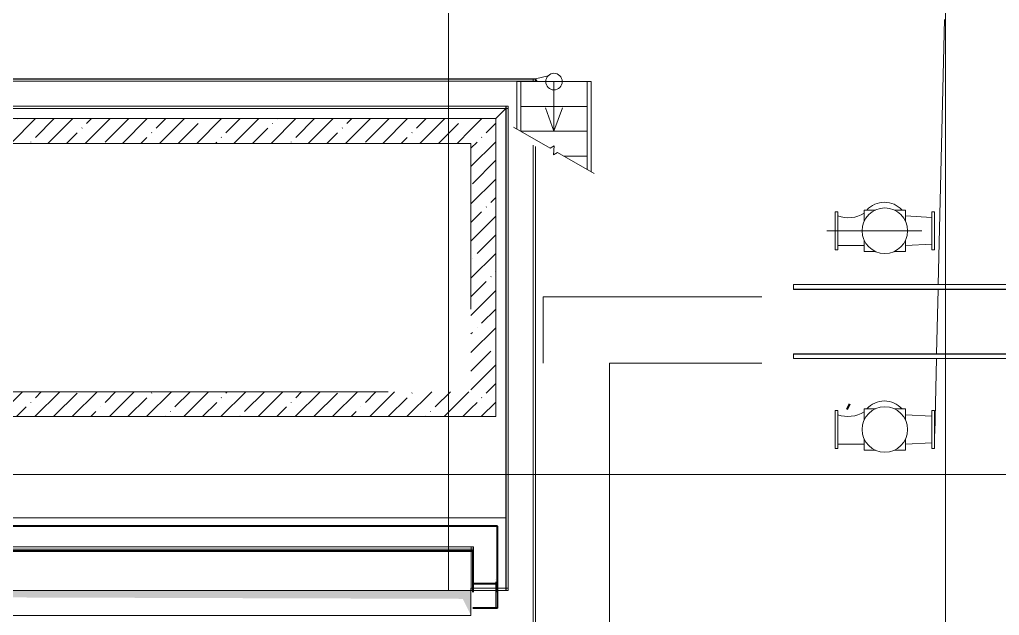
# Model space of a CAD drawing. Header units: millimetres. Extents: x 3292171 to 3365605, y -644412 to -600630.
# Drawn here: x 3328105 to 3339934, y -616373 to -609178 of the extents above; entities that cross this region are included whole.
import ezdxf

# ---------------------------------------------------------------- set-up
doc = ezdxf.new("R2010")
doc.units = ezdxf.units.MM
doc.header["$LTSCALE"] = 0.5
doc.linetypes.add('ADSK_Линия сетки', pattern=[25, 20, -2.5, 0, -2.5])
doc.layers.add('A-DOOR', color=7, linetype='Continuous', lineweight=18, true_color=0x7f7f7f)
for name, color, linetype, lineweight in [('Каркас несущий', 7, 'Continuous', 18), ('Перекрытия', 7, 'Continuous', 18), ('Скрытые грани', 7, 'Continuous', 18), ('Стены', 250, 'Continuous', 35), ('Стены несущие', 7, 'Continuous', 40), ('Элементы узлов', 7, 'Continuous', 18)]:
    doc.layers.add(name, color=color, linetype=linetype, lineweight=lineweight)
pattern_1 = [(45, (3327284.68, -617673.4), (-224.506, 224.506), []), (45, (3327509.2, -617673.4), (-224.506, 224.506), [396.875, -79.375, 3.353, -76.022])]

# ---------------------------------------------------------------- blocks, each defined once
blk = doc.blocks.new('ADSK_ЭлементПлощадки_Швеллер_ПолкаПараллельная_ГОСТ 8240-97 - 14П-865967-004_АР_РД_План_0_000')
at = {"layer": 'Каркас несущий'}
for p, q in [((9170.25, 18.2), (-9170.25, 18.2)), ((9170.25, 18.2), (9170.25, -39.8)), ((6525.25, -39.8), (9170.25, -39.8))]:
    blk.add_line(p, q, dxfattribs=at)
at = {"layer": 'Скрытые грани'}
blk.add_line((-9170.25, 13.3), (9170.25, 13.3), dxfattribs=at)
blk = doc.blocks.new('ADSK_ЭлементПлощадки_Швеллер_ПолкаПараллельная_ГОСТ 8240-97 - 14П-866007-004_АР_РД_План_0_000')
at = {"layer": 'Каркас несущий'}
for p, q in [((9170.25, 39.8), (3750.25, 39.8)), ((9170.25, 39.8), (9170.25, -18.2)), ((-9170.25, -18.2), (9170.25, -18.2))]:
    blk.add_line(p, q, dxfattribs=at)
at = {"layer": 'Скрытые грани'}
blk.add_line((-9170.25, -13.3), (9170.25, -13.3), dxfattribs=at)
blk = doc.blocks.new('ADSK_Балка_Уголок_ГОСТ 8509-93 - L 30x3-1753175-004_АР_РД_План_0_000')
at = {"layer": 'Каркас несущий'}
for p, q in [((-6630, 5.5), (6630, 5.5)), ((-6623, -21.5), (6623, -21.5))]:
    blk.add_line(p, q, dxfattribs=at)
at = {"layer": 'Скрытые грани'}
blk.add_line((-6630, 5.5), (6630, 5.5), dxfattribs=at)
blk = doc.blocks.new('ADSK_Балка_Уголок_ГОСТ 8509-93 - L 30x3-1753487-004_АР_РД_План_0_000')
at = {"layer": 'Каркас несущий'}
for p, q in [((7178, 21), (-4064, 21)), ((7973, 21), (7947, 21)), ((7163, -6), (-4064, -6)), ((7980, -6), (7947, -6))]:
    blk.add_line(p, q, dxfattribs=at)
at = {"layer": 'Скрытые грани'}
for p, q in [((-4064, -6), (7163, -6)), ((7947, -6), (7980, -6))]:
    blk.add_line(p, q, dxfattribs=at)
blk = doc.blocks.new('ADSK_Балка_Уголок_ГОСТ 8509-93 - L 30x3-1753556-004_АР_РД_План_0_000')
at = {"layer": 'Каркас несущий'}
for p, q in [((-2925, 6.8), (-2925, 8.5)), ((-2925, 8.5), (2925, 8.5)), ((-2925, 5.5), (-2925, 6.8)), ((-2925, 5.5), (2925, 5.5)), ((-2925, 1.5), (-2925, 5.5)), ((-2925, -20.2), (-2925, 1.5)), ((2925, 8.5), (2925, 6.8)), ((2925, 6.8), (2925, 5.5)), ((2925, 5.5), (2925, 1.5)), ((2925, 1.5), (2925, -20.2)), ((-2925, -21.5), (-2925, -20.2)), ((-2925, -21.5), (-2902, -21.5)), ((-2895, -21.5), (2895, -21.5)), ((2902, -21.5), (2925, -21.5)), ((2925, -20.2), (2925, -21.5))]:
    blk.add_line(p, q, dxfattribs=at)
at = {"layer": 'Скрытые грани'}
blk.add_line((-2925, 5.5), (2925, 5.5), dxfattribs=at)
blk = doc.blocks.new('ADSK_Балка_Уголок_ГОСТ 8509-93 - L 30x3-1753355-004_АР_РД_План_0_000')
at = {"layer": 'Каркас несущий'}
for p, q in [((6270, 21.5), (-6270, 21.5)), ((6300, 21.5), (6277, 21.5)), ((6300, 21.5), (6300, 20.2)), ((6300, 20.2), (6300, -1.5)), ((6300, -5.5), (-6300, -5.5)), ((6300, -8.5), (-6300, -8.5)), ((6300, -1.5), (6300, -5.5)), ((6300, -5.5), (6300, -6.8)), ((6300, -6.8), (6300, -8.5))]:
    blk.add_line(p, q, dxfattribs=at)
at = {"layer": 'Скрытые грани'}
blk.add_line((-6300, -5.5), (6300, -5.5), dxfattribs=at)
blk = doc.blocks.new('ADSK_Балка_Уголок_ГОСТ 8509-93 - L 30x3-1754498-004_АР_РД_План_0_000')
at = {"layer": 'Каркас несущий'}
for p, q in [((-6090, 8), (6090, 8)), ((-6090, 6), (6090, 6)), ((6090, 8), (6090, 7)), ((6090, 7), (6090, 6)), ((-6060, -21), (6083, -21))]:
    blk.add_line(p, q, dxfattribs=at)
at = {"layer": 'Скрытые грани'}
blk.add_line((-6090, 6), (6090, 6), dxfattribs=at)
blk = doc.blocks.new('ADSK_Балка_Уголок_ГОСТ 8509-93 - L 30x3-1754497-004_АР_РД_План_0_000')
at = {"layer": 'Каркас несущий'}
for p, q in [((-225, 6.8), (-225, 8.5)), ((-225, 8.5), (225, 8.5)), ((-225, 5.5), (-225, 6.8)), ((-225, 5.5), (225, 5.5)), ((-225, 1.5), (-225, 5.5)), ((-225, -20.2), (-225, 1.5)), ((225, 8.5), (225, 6.8)), ((225, 6.8), (225, 5.5)), ((225, 5.5), (225, 1.5)), ((225, 1.5), (225, -20.2)), ((-225, -21.5), (-225, -20.2)), ((-225, -21.5), (-202, -21.5)), ((-195, -21.5), (195, -21.5)), ((202, -21.5), (225, -21.5)), ((225, -20.2), (225, -21.5))]:
    blk.add_line(p, q, dxfattribs=at)
at = {"layer": 'Скрытые грани'}
blk.add_line((-225, 5.5), (225, 5.5), dxfattribs=at)
blk = doc.blocks.new('ADSK_Балка_Уголок_ГОСТ 8509-93 - L 30x3-1754499-004_АР_РД_План_0_000')
at = {"layer": 'Каркас несущий'}
for p, q in [((-265, 20), (-265, 21)), ((-242, 21), (-265, 21)), ((-265, -2), (-265, 20)), ((258, 21), (-235, 21)), ((-265, -6), (-265, -2)), ((265, -6), (-265, -6)), ((-265, -7), (-265, -6)), ((-265, -8), (-265, -7)), ((265, -8), (-265, -8)), ((265, -6), (265, -7)), ((265, -7), (265, -8))]:
    blk.add_line(p, q, dxfattribs=at)
at = {"layer": 'Скрытые грани'}
blk.add_line((-265, -6), (265, -6), dxfattribs=at)
blk = doc.blocks.new('ADSK_Стрелка - По умолчанию-1686959-004_АР_РД_План_0_000')
at = {"layer": 'Элементы узлов', "lineweight": 18}
blk.add_line((0, 0), (600, 0), dxfattribs=at)
blk = doc.blocks.new('Линия разрыва - По умолчанию-1688974-004_АР_РД_План_0_000')
at = {"layer": 'Элементы узлов', "lineweight": 18}
for p, q in [((-50, 0), (-561, 0)), ((-25, 50), (-50, 0)), ((25, -50), (-25, 50)), ((50, 0), (25, -50)), ((561, 0), (50, 0))]:
    blk.add_line(p, q, dxfattribs=at)
blk = doc.blocks.new('Обозначение проема для шахты - Обозначение проема для шахты-1760118-004_АР_РД_План_0_000')
at = {"layer": 'Элементы узлов', "lineweight": 18}
blk.add_hatch(color=256, dxfattribs=at).paths.add_polyline_path([(16250, -150), (16250, 150), (-16250, 150), (16150, 50), (16197, -44)], flags=0)
for p, q in [((-16250, 150), (16250, 150)), ((16250, 150), (16250, -150)), ((-16250, -150), (16250, -150)), ((16250, -150), (-16250, -150))]:
    blk.add_line(p, q, dxfattribs=at)

msp = doc.modelspace()

# ---------------------------------------------------------------- hatches: boundary and pattern name
at = {"layer": 'A-DOOR', "lineweight": 9, "true_color": 0x636466}
h = msp.add_hatch(dxfattribs=at)
h.set_pattern_fill('FP_87', color=251, style=0, pattern_type=2)
h.set_pattern_definition(pattern_1)
h.paths.add_polyline_path([(3333554.6806, -610673.3913), (3333554.6806, -610373.3913), (3321854.6806, -610373.3913), (3321854.6806, -610673.3913), (3332783.3318, -610673.3913)], flags=0)
h = msp.add_hatch(dxfattribs=at)
h.set_pattern_fill('FP_87', color=251, style=0, pattern_type=2)
h.set_pattern_definition(pattern_1)
h.paths.add_polyline_path([(3333854.6806, -613973.3913), (3333854.6806, -610373.3913), (3333554.6806, -610373.3913), (3333554.6806, -613973.3913)], flags=0)
h = msp.add_hatch(dxfattribs=at)
h.set_pattern_fill('FP_87', color=251, style=0, pattern_type=2)
h.set_pattern_definition(pattern_1)
h.paths.add_polyline_path([(3333554.6806, -613973.3913), (3333554.6806, -613673.3913), (3321554.6806, -613673.3913), (3321554.6806, -613973.3913), (3332783.3318, -613973.3913)], flags=0)

# ---------------------------------------------------------------- linework, layer by layer
at = {"layer": 'A-DOOR', "color": 251, "linetype": 'ADSK_Линия сетки', "true_color": 0x636466}
for p, q in [((3333284.6806, -616073.3913), (3333284.6806, -601555.4033)), ((3333284.6806, -616073.3913), (3333284.6806, -601555.4033)), ((3339284.6806, -629891.298), (3339284.6806, -601555.4033)), ((3339284.6806, -629891.298), (3339284.6806, -601555.4033)), ((3292970.5006, -614673.3913), (3363853.491, -614673.3913))]:
    msp.add_line(p, q, dxfattribs=at)
at = {"layer": 'A-DOOR', "color": 251, "true_color": 0x636466}
for p, q in [((3339196.4544, -612378.8913), (3339272.6568, -609178.3913)), ((3339284.6806, -609178.3913), (3339284.6806, -612378.8913)), ((3334334.6806, -609893.3913), (3321074.6806, -609893.3913)), ((3334486.2293, -609856.0399), (3334334.6806, -609893.3913)), ((3334334.6806, -609893.3913), (3334355.4863, -609926.7505)), ((3334334.6806, -609893.3913), (3334335.7926, -609926.7505)), ((3334334.6806, -609926.7505), (3334334.6806, -609893.3913)), ((3321434.6806, -610253.3913), (3333974.6806, -610253.3913)), ((3333854.6806, -610373.3913), (3333974.6806, -610253.3913)), ((3333974.6806, -610253.3913), (3333974.6806, -616043.3913)), ((3333854.6806, -610373.3913), (3321554.6806, -610373.3913)), ((3333854.6806, -613973.3913), (3333854.6806, -610373.3913)), ((3327854.6806, -610673.3913), (3333554.6806, -610673.3913)), ((3333554.6806, -610673.3913), (3333554.6806, -612673.3913)), ((3334334.6806, -621936.8913), (3334334.6806, -610712.5728)), ((3338998.3374, -611728.2545), (3337850.7889, -611728.2545)), ((3339176.5497, -613214.8913), (3339195.0735, -612436.8913)), ((3339284.6806, -612436.8913), (3339284.6806, -613214.8913)), ((3339153.6578, -614176.3504), (3339175.1687, -613272.8913)), ((3339284.6806, -613272.8913), (3339284.6806, -614248.3913)), ((3332554.6808, -613673.3913), (3327854.6806, -613673.3913)), ((3321554.6806, -613973.3913), (3333854.6806, -613973.3913)), ((3333584.6806, -615543.3913), (3321434.6806, -615543.3913)), ((3333584.6806, -616043.3913), (3333584.6806, -615543.3913)), ((3333854.6806, -615939.0913), (3333854.6806, -615940.5276)), ((3333854.6806, -615966.0913), (3333854.6806, -616268.6913)), ((3333974.6806, -616043.3913), (3333584.6806, -616043.3913)), ((3333854.6806, -616294.255), (3333854.6806, -616295.6913))]:
    msp.add_line(p, q, dxfattribs=at)
at = {"layer": 'A-DOOR', "color": 251, "lineweight": 18, "true_color": 0x636466}
for p, q in [((3335006.6808, -609926.7505), (3334106.6808, -609926.7505)), ((3334106.6808, -609926.7505), (3334106.6808, -610497.883)), ((3334156.6808, -609926.7505), (3334156.6808, -610526.7505)), ((3334956.6808, -609926.7505), (3334956.6808, -610988.6307)), ((3335006.6808, -609926.7505), (3335006.6808, -611017.4983)), ((3334956.6808, -610226.7505), (3334156.6808, -610226.7505)), ((3334956.6808, -610526.7505), (3334156.6808, -610526.7505)), ((3334956.6808, -610826.7505), (3334676.296, -610826.7505))]:
    msp.add_line(p, q, dxfattribs=at)
at = {"layer": 'A-DOOR', "color": 251, "lineweight": 20, "true_color": 0x636466}
for q in [(3334454.0747, -610244.8427), (3334659.2868, -610244.8427)]:
    msp.add_line((3334556.6808, -610526.7505), q, dxfattribs=at)
at = {"layer": 'A-DOOR', "color": 251, "lineweight": 40, "true_color": 0x636466}
msp.add_line((3338124.3905, -613820.3649), (3338091.0129, -613888.7992), dxfattribs=at)
at = {"layer": 'A-DOOR', "color": 251, "true_color": 0x636466}
for points in [[(3337983.2805, -611958.2545), (3337951.3374, -611958.2545), (3337951.3374, -611498.2545), (3337983.2805, -611498.2545)], [(3337983.2805, -611958.2545), (3337983.2805, -611498.2545)], [(3338301.3374, -611613.6901), (3338301.3374, -611478.2545), (3338436.773, -611478.2545)], [(3338301.3374, -611478.2545), (3338436.773, -611478.2545)], [(3338665.9018, -611478.2545), (3338801.3374, -611478.2545), (3338801.3374, -611613.6901)], [(3338665.9018, -611478.2545), (3338801.3374, -611478.2545)], [(3338801.3374, -611550.0455), (3339119.3943, -611566.4852)], [(3339119.3943, -611498.2545), (3339151.3374, -611498.2545), (3339151.3374, -611958.2545)], [(3339119.3943, -611958.2545), (3339119.3943, -611498.2545)], [(3337983.2805, -611906.4635), (3338301.3374, -611906.4635)], [(3338436.773, -611978.2545), (3338301.3374, -611978.2545), (3338301.3374, -611842.8189)], [(3338801.3374, -611842.8189), (3338801.3374, -611978.2545), (3338665.9018, -611978.2545)], [(3338801.3374, -611906.4635), (3339119.3943, -611890.0237)], [(3339151.3374, -611958.2545), (3339119.3943, -611958.2545)], [(3337067.7634, -612527.5154), (3334427.0197, -612527.5154), (3334427.0197, -613327.5154)], [(3335227.0197, -613327.8616), (3335227.0197, -626218.6649), (3334427.0197, -626218.6649)], [(3335227.0197, -613327.5154), (3337067.7634, -613327.5154)], [(3337983.2805, -614358.2547), (3337951.3374, -614358.2547), (3337951.3374, -613898.2547), (3337983.2805, -613898.2547)], [(3337983.2805, -614358.2547), (3337983.2805, -613898.2547)], [(3338301.3374, -614013.6904), (3338301.3374, -613878.2547), (3338436.773, -613878.2547)], [(3338301.3374, -613878.2547), (3338436.773, -613878.2547)], [(3338665.9018, -613878.2547), (3338801.3374, -613878.2547), (3338801.3374, -614013.6904)], [(3338665.9018, -613878.2547), (3338801.3374, -613878.2547)], [(3338801.3374, -613950.0457), (3339119.3943, -613966.4855)], [(3339119.3943, -613898.2547), (3339151.3374, -613898.2547), (3339151.3374, -614358.2547)], [(3339119.3943, -614358.2547), (3339119.3943, -613898.2547)], [(3337983.2805, -614306.4637), (3338301.3374, -614306.4637)], [(3338436.773, -614378.2547), (3338301.3374, -614378.2547), (3338301.3374, -614242.8191)], [(3338801.3374, -614242.8191), (3338801.3374, -614378.2547), (3338665.9018, -614378.2547)], [(3338801.3374, -614306.4637), (3339119.3943, -614290.024)], [(3339151.3374, -614358.2547), (3339119.3943, -614358.2547)]]:
    msp.add_lwpolyline(points, dxfattribs=at)
at = {"layer": 'A-DOOR', "color": 251, "lineweight": 20, "true_color": 0x636466}
msp.add_circle((3334556.6808, -609926.7505), 100, dxfattribs=at)
at = {"layer": 'A-DOOR', "color": 251, "true_color": 0x636466}
for centre in [(3338551.3374, -611728.2545), (3338551.3374, -614128.2547)]:
    msp.add_circle(centre, 275, dxfattribs=at)
for centre, radius, start, end in [((3338545.8441, -611671.3824), 287.4245, 42.2158608, 137.7841392), ((3338106.0507, -611207.2195), 364.1459, 250.29692709, 302.43122883), ((3338545.8441, -614071.3826), 287.4245, 42.2158608, 137.7841392), ((3338106.0507, -613607.2197), 364.1459, 250.29692709, 302.43122883)]:
    msp.add_arc(centre, radius, start, end, dxfattribs=at)
at = {"layer": 'Перекрытия'}
msp.add_line((3333975.5331, -615193.958), (3299875.5331, -615193.958), dxfattribs=at)
at = {"layer": 'Стены'}
msp.add_line((3333875.5331, -615987.958), (3333875.5331, -616287.958), dxfattribs=at)
at = {"layer": 'Стены несущие'}
for p, q in [((3333875.5331, -615293.958), (3299975.5331, -615293.958)), ((3333875.5331, -616093.958), (3333875.5331, -615293.958)), ((3300276.6125, -615593.958), (3333575.5331, -615593.958)), ((3333575.5331, -615593.958), (3333575.5331, -616093.958)), ((3333575.5331, -615987.958), (3333875.5331, -615987.958)), ((3333875.5331, -616287.958), (3333575.5331, -616287.958))]:
    msp.add_line(p, q, dxfattribs=at)

# ---------------------------------------------------------------- block references
at = {"layer": 'A-DOOR', "color": 251, "true_color": 0x636466}
for name, p in [('ADSK_Балка_Уголок_ГОСТ 8509-93 - L 30x3-1753175-004_АР_РД_План_0_000', (3327704.6806, -609901.8913)), ('ADSK_Балка_Уголок_ГОСТ 8509-93 - L 30x3-1753355-004_АР_РД_План_0_000', (3327704.6806, -610244.8913)), ('ADSK_Балка_Уголок_ГОСТ 8509-93 - L 30x3-1754498-004_АР_РД_План_0_000', (3327494.6806, -615551.8913)), ('ADSK_Балка_Уголок_ГОСТ 8509-93 - L 30x3-1754497-004_АР_РД_План_0_000', (3333779.6806, -616051.8913))]:
    msp.add_blockref(name, p, dxfattribs=at)
for name, p, rotation in [('ADSK_Балка_Уголок_ГОСТ 8509-93 - L 30x3-1753487-004_АР_РД_План_0_000', (3334326.1806, -617873.3913), 90.00000000000007), ('ADSK_Балка_Уголок_ГОСТ 8509-93 - L 30x3-1753556-004_АР_РД_План_0_000', (3333983.1806, -613148.3913), 89.99999999999991), ('ADSK_ЭлементПлощадки_Швеллер_ПолкаПараллельная_ГОСТ 8240-97 - 14П-865967-004_АР_РД_План_0_000', (3346619.9306, -612418.6913), 180), ('ADSK_ЭлементПлощадки_Швеллер_ПолкаПараллельная_ГОСТ 8240-97 - 14П-866007-004_АР_РД_План_0_000', (3346619.9306, -613233.0913), 180), ('ADSK_Балка_Уголок_ГОСТ 8509-93 - L 30x3-1754499-004_АР_РД_План_0_000', (3333576.1806, -615808.3913), 90.00000000000007)]:
    msp.add_blockref(name, p, dxfattribs=dict(at, rotation=rotation))
at = {"layer": 'A-DOOR', "color": 251, "lineweight": 18, "true_color": 0x636466}
for name, p, rotation in [('ADSK_Стрелка - По умолчанию-1686959-004_АР_РД_План_0_000', (3334556.6808, -609926.7505), 269.9999999999997), ('Линия разрыва - По умолчанию-1688974-004_АР_РД_План_0_000', (3334555.1362, -610756.7988), 329.9999999999994)]:
    msp.add_blockref(name, p, dxfattribs=dict(at, rotation=rotation))
msp.add_blockref('Обозначение проема для шахты - Обозначение проема для шахты-1760118-004_АР_РД_План_0_000', (3317304.6806, -616223.3913), dxfattribs=at)

doc.saveas('drawing.dxf')
